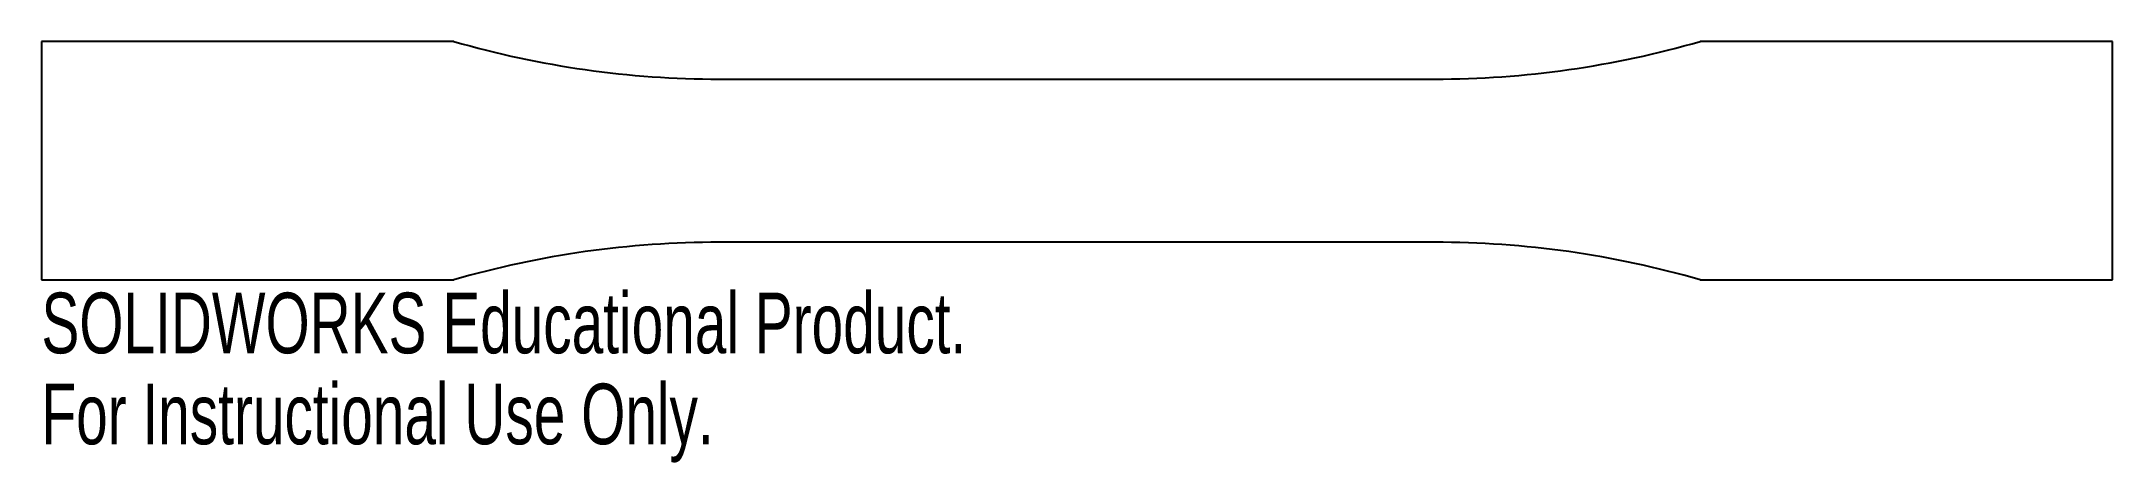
# Model space of a CAD drawing. Header units: inches. Extents: x -3.25 to 3.25, y -0.95 to 0.37.
import ezdxf

# ---------------------------------------------------------------- set-up
doc = ezdxf.new("R2010")
doc.units = ezdxf.units.IN
doc.header["$MEASUREMENT"] = 0
doc.styles.add('SLDTEXTSTYLE0', font='TXT', dxfattribs={"width": 0.7})

msp = doc.modelspace()

# ---------------------------------------------------------------- linework, layer by layer
at = {"color": 7, "linetype": 'Continuous', "lineweight": 25}
for p, q in [((-3.248, 0.374), (-3.248, -0.374)), ((-1.9544, 0.374), (-3.248, 0.374)), ((3.248, 0.374), (1.9544, 0.374)), ((3.248, -0.374), (3.248, 0.374)), ((-1.122, 0.2559), (1.122, 0.2559)), ((1.122, -0.2559), (-1.122, -0.2559)), ((-3.248, -0.374), (-1.9544, -0.374)), ((1.9544, -0.374), (3.248, -0.374))]:
    msp.add_line(p, q, dxfattribs=at)
for centre, start, end in [((-1.122, 3.248), 253.84784, 270), ((1.122, 3.248), 270, 286.15216), ((-1.122, -3.248), 90, 106.15216), ((1.122, -3.248), 73.84784, 90)]:
    msp.add_arc(centre, 2.9921, start, end, dxfattribs=at)

# ---------------------------------------------------------------- texts
at = {"color": 7, "linetype": 'Continuous', "char_height": 0.1903, "attachment_point": 1, "style": 'SLDTEXTSTYLE0'}
for s, insert in [('SOLIDWORKS Educational Product.', (-3.248, -0.4142)), ('For Instructional Use Only.', (-3.248, -0.6996))]:
    msp.add_mtext(s, dxfattribs=dict(at, insert=insert))

doc.saveas('drawing.dxf')
